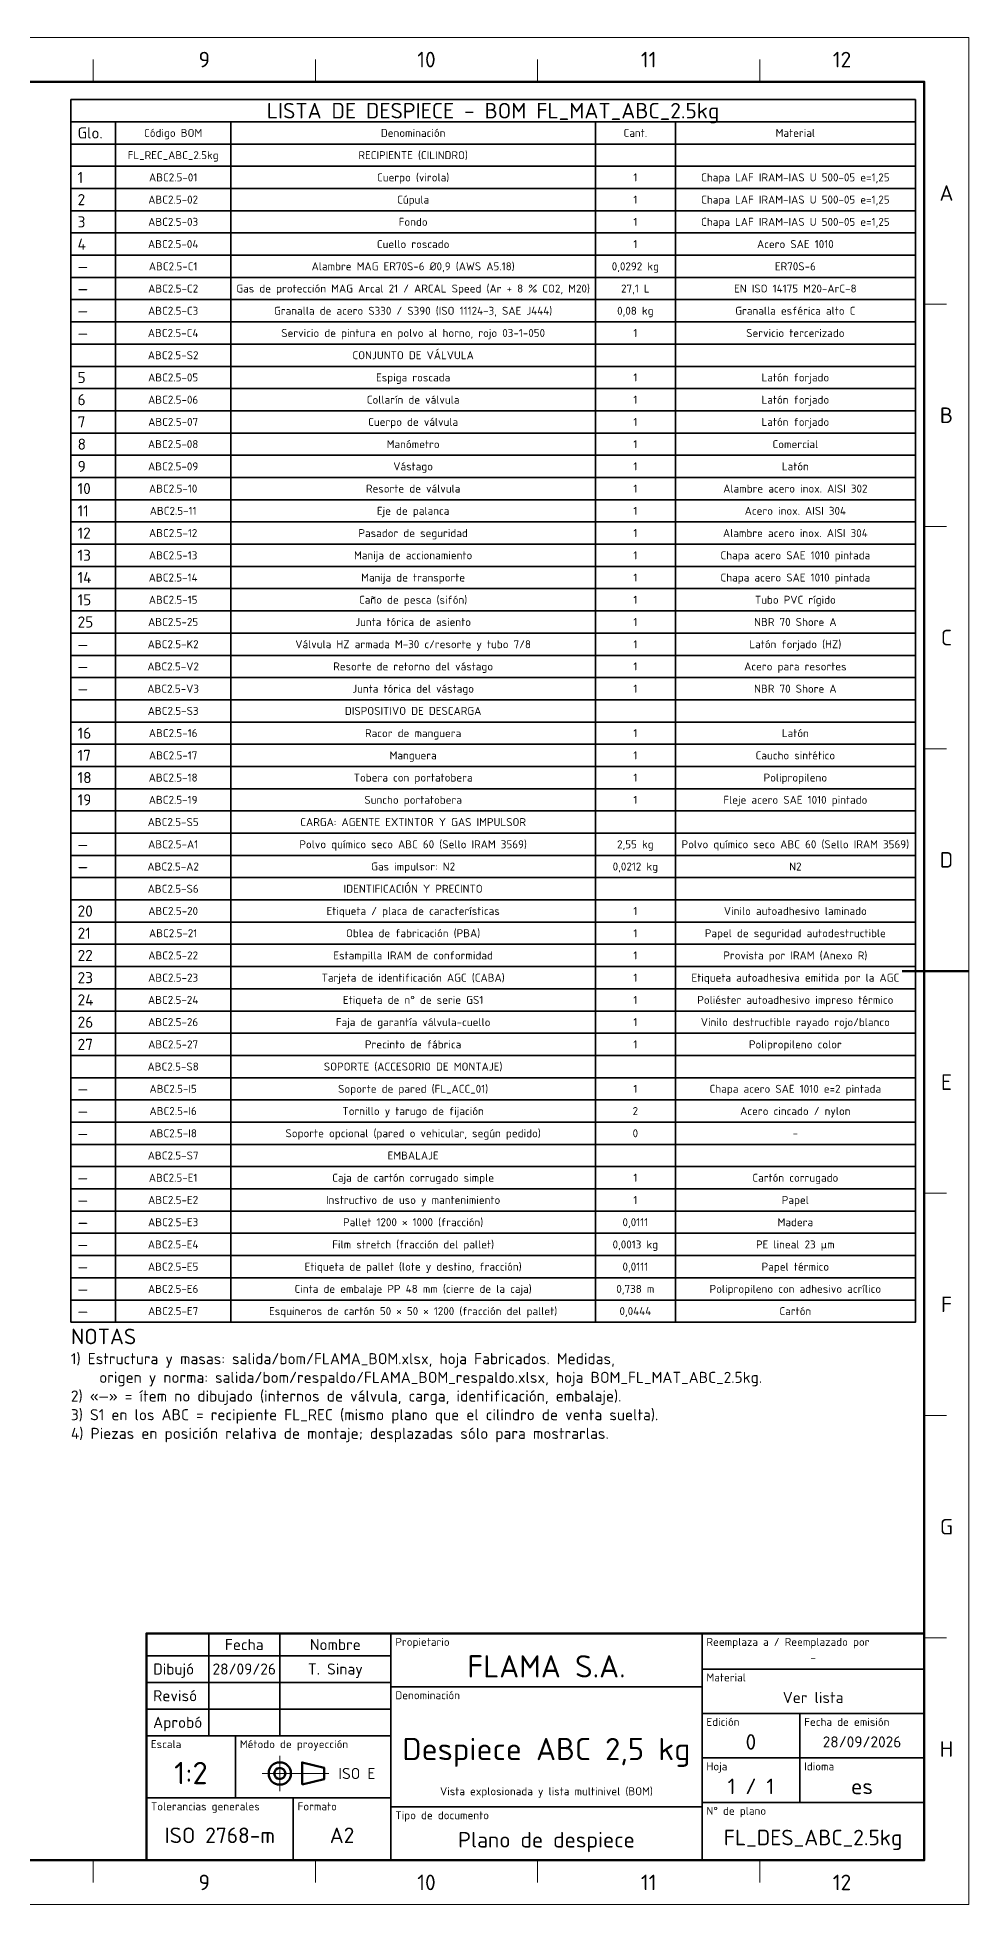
# Model space of a CAD drawing. Header units: millimetres. Extents: x 0 to 594, y 0 to 420.
# Drawn here: x 384.4 to 594, y 0 to 420 of the extents above; entities that cross this region are included whole.
import ezdxf
from ezdxf.enums import TextEntityAlignment as Align

# ---------------------------------------------------------------- set-up
doc = ezdxf.new("R2010")
doc.units = ezdxf.units.MM
doc.linetypes.add('IRAM-F-TRAZO-PUNTO', pattern=[20, 15, -2, 1, -2])
for name, color, linetype, lineweight in [('01-VISIBLE', 7, 'CONTINUOUS', 70), ('03-EJE', 1, 'IRAM-F-TRAZO-PUNTO', 18), ('06-TEXTO', 7, 'CONTINUOUS', 25), ('07-RECUADRO', 7, 'CONTINUOUS', 70), ('08-FINA', 5, 'CONTINUOUS', 18), ('10-ROTULO', 7, 'CONTINUOUS', 35), ('11-TEXTO-ROTULO', 7, 'CONTINUOUS', 25)]:
    doc.layers.add(name, color=color, linetype=linetype, lineweight=lineweight)
doc.styles.add('ISO3098', font='isocpeur.ttf')

msp = doc.modelspace()

# ---------------------------------------------------------------- linework, layer by layer
at = {"layer": '01-VISIBLE'}
msp.add_lwpolyline([(444, 27), (449, 28.25), (449, 30.75), (444, 32)], close=True, dxfattribs=at)
for radius in [2.5, 1.25]:
    msp.add_circle((439, 29.5), radius, dxfattribs=at)
at = {"layer": '03-EJE'}
for p, q in [((435, 29.5), (450.5, 29.5)), ((439, 25.5), (439, 33.5))]:
    msp.add_line(p, q, dxfattribs=at)
at = {"layer": '07-RECUADRO'}
msp.add_line((594, 210), (579, 210), dxfattribs=at)
for points in [[(25, 10), (584, 10), (584, 410), (25, 410)], [(409, 10), (584, 10), (584, 61), (409, 61)]]:
    msp.add_lwpolyline(points, close=True, dxfattribs=at)
at = {"layer": '08-FINA'}
for p, q in [((397, 410), (397, 415)), ((447, 410), (447, 415)), ((497, 410), (497, 415)), ((547, 410), (547, 415)), ((584, 360), (589, 360)), ((584, 310), (589, 310)), ((584, 260), (589, 260)), ((584, 160), (589, 160)), ((584, 110), (589, 110)), ((584, 60), (589, 60)), ((397, 10), (397, 5)), ((447, 10), (447, 5)), ((497, 10), (497, 5)), ((547, 10), (547, 5))]:
    msp.add_line(p, q, dxfattribs=at)
msp.add_lwpolyline([(0, 0), (594, 0), (594, 420), (0, 420)], close=True, dxfattribs=at)
at = {"layer": '10-ROTULO'}
for points in [[(392, 401), (582, 401), (582, 406), (392, 406)], [(392, 396), (402, 396), (402, 401), (392, 401)], [(402, 396), (428, 396), (428, 401), (402, 401)], [(428, 396), (510, 396), (510, 401), (428, 401)], [(510, 396), (528, 396), (528, 401), (510, 401)], [(528, 396), (582, 396), (582, 401), (528, 401)], [(392, 391), (402, 391), (402, 396), (392, 396)], [(402, 391), (428, 391), (428, 396), (402, 396)], [(428, 391), (510, 391), (510, 396), (428, 396)], [(510, 391), (528, 391), (528, 396), (510, 396)], [(528, 391), (582, 391), (582, 396), (528, 396)], [(392, 386), (402, 386), (402, 391), (392, 391)], [(402, 386), (428, 386), (428, 391), (402, 391)], [(428, 386), (510, 386), (510, 391), (428, 391)], [(510, 386), (528, 386), (528, 391), (510, 391)], [(528, 386), (582, 386), (582, 391), (528, 391)], [(392, 381), (402, 381), (402, 386), (392, 386)], [(402, 381), (428, 381), (428, 386), (402, 386)], [(428, 381), (510, 381), (510, 386), (428, 386)], [(510, 381), (528, 381), (528, 386), (510, 386)], [(528, 381), (582, 381), (582, 386), (528, 386)], [(392, 376), (402, 376), (402, 381), (392, 381)], [(402, 376), (428, 376), (428, 381), (402, 381)], [(428, 376), (510, 376), (510, 381), (428, 381)], [(510, 376), (528, 376), (528, 381), (510, 381)], [(528, 376), (582, 376), (582, 381), (528, 381)], [(392, 371), (402, 371), (402, 376), (392, 376)], [(402, 371), (428, 371), (428, 376), (402, 376)], [(428, 371), (510, 371), (510, 376), (428, 376)], [(510, 371), (528, 371), (528, 376), (510, 376)], [(528, 371), (582, 371), (582, 376), (528, 376)], [(392, 366), (402, 366), (402, 371), (392, 371)], [(402, 366), (428, 366), (428, 371), (402, 371)], [(428, 366), (510, 366), (510, 371), (428, 371)], [(510, 366), (528, 366), (528, 371), (510, 371)], [(528, 366), (582, 366), (582, 371), (528, 371)], [(392, 361), (402, 361), (402, 366), (392, 366)], [(402, 361), (428, 361), (428, 366), (402, 366)], [(428, 361), (510, 361), (510, 366), (428, 366)], [(510, 361), (528, 361), (528, 366), (510, 366)], [(528, 361), (582, 361), (582, 366), (528, 366)], [(392, 356), (402, 356), (402, 361), (392, 361)], [(402, 356), (428, 356), (428, 361), (402, 361)], [(428, 356), (510, 356), (510, 361), (428, 361)], [(510, 356), (528, 356), (528, 361), (510, 361)], [(528, 356), (582, 356), (582, 361), (528, 361)], [(392, 351), (402, 351), (402, 356), (392, 356)], [(402, 351), (428, 351), (428, 356), (402, 356)], [(428, 351), (510, 351), (510, 356), (428, 356)], [(510, 351), (528, 351), (528, 356), (510, 356)], [(528, 351), (582, 351), (582, 356), (528, 356)], [(392, 346), (402, 346), (402, 351), (392, 351)], [(402, 346), (428, 346), (428, 351), (402, 351)], [(428, 346), (510, 346), (510, 351), (428, 351)], [(510, 346), (528, 346), (528, 351), (510, 351)], [(528, 346), (582, 346), (582, 351), (528, 351)], [(392, 341), (402, 341), (402, 346), (392, 346)], [(402, 341), (428, 341), (428, 346), (402, 346)], [(428, 341), (510, 341), (510, 346), (428, 346)], [(510, 341), (528, 341), (528, 346), (510, 346)], [(528, 341), (582, 341), (582, 346), (528, 346)], [(392, 336), (402, 336), (402, 341), (392, 341)], [(402, 336), (428, 336), (428, 341), (402, 341)], [(428, 336), (510, 336), (510, 341), (428, 341)], [(510, 336), (528, 336), (528, 341), (510, 341)], [(528, 336), (582, 336), (582, 341), (528, 341)], [(392, 331), (402, 331), (402, 336), (392, 336)], [(402, 331), (428, 331), (428, 336), (402, 336)], [(428, 331), (510, 331), (510, 336), (428, 336)], [(510, 331), (528, 331), (528, 336), (510, 336)], [(528, 331), (582, 331), (582, 336), (528, 336)], [(392, 326), (402, 326), (402, 331), (392, 331)], [(402, 326), (428, 326), (428, 331), (402, 331)], [(428, 326), (510, 326), (510, 331), (428, 331)], [(510, 326), (528, 326), (528, 331), (510, 331)], [(528, 326), (582, 326), (582, 331), (528, 331)], [(392, 321), (402, 321), (402, 326), (392, 326)], [(402, 321), (428, 321), (428, 326), (402, 326)], [(428, 321), (510, 321), (510, 326), (428, 326)], [(510, 321), (528, 321), (528, 326), (510, 326)], [(528, 321), (582, 321), (582, 326), (528, 326)], [(392, 316), (402, 316), (402, 321), (392, 321)], [(402, 316), (428, 316), (428, 321), (402, 321)], [(428, 316), (510, 316), (510, 321), (428, 321)], [(510, 316), (528, 316), (528, 321), (510, 321)], [(528, 316), (582, 316), (582, 321), (528, 321)], [(392, 311), (402, 311), (402, 316), (392, 316)], [(402, 311), (428, 311), (428, 316), (402, 316)], [(428, 311), (510, 311), (510, 316), (428, 316)], [(510, 311), (528, 311), (528, 316), (510, 316)], [(528, 311), (582, 311), (582, 316), (528, 316)], [(392, 306), (402, 306), (402, 311), (392, 311)], [(402, 306), (428, 306), (428, 311), (402, 311)], [(428, 306), (510, 306), (510, 311), (428, 311)], [(510, 306), (528, 306), (528, 311), (510, 311)], [(528, 306), (582, 306), (582, 311), (528, 311)], [(392, 301), (402, 301), (402, 306), (392, 306)], [(402, 301), (428, 301), (428, 306), (402, 306)], [(428, 301), (510, 301), (510, 306), (428, 306)], [(510, 301), (528, 301), (528, 306), (510, 306)], [(528, 301), (582, 301), (582, 306), (528, 306)], [(392, 296), (402, 296), (402, 301), (392, 301)], [(402, 296), (428, 296), (428, 301), (402, 301)], [(428, 296), (510, 296), (510, 301), (428, 301)], [(510, 296), (528, 296), (528, 301), (510, 301)], [(528, 296), (582, 296), (582, 301), (528, 301)], [(392, 291), (402, 291), (402, 296), (392, 296)], [(402, 291), (428, 291), (428, 296), (402, 296)], [(428, 291), (510, 291), (510, 296), (428, 296)], [(510, 291), (528, 291), (528, 296), (510, 296)], [(528, 291), (582, 291), (582, 296), (528, 296)], [(392, 286), (402, 286), (402, 291), (392, 291)], [(402, 286), (428, 286), (428, 291), (402, 291)], [(428, 286), (510, 286), (510, 291), (428, 291)], [(510, 286), (528, 286), (528, 291), (510, 291)], [(528, 286), (582, 286), (582, 291), (528, 291)], [(392, 281), (402, 281), (402, 286), (392, 286)], [(402, 281), (428, 281), (428, 286), (402, 286)], [(428, 281), (510, 281), (510, 286), (428, 286)], [(510, 281), (528, 281), (528, 286), (510, 286)], [(528, 281), (582, 281), (582, 286), (528, 286)], [(392, 276), (402, 276), (402, 281), (392, 281)], [(402, 276), (428, 276), (428, 281), (402, 281)], [(428, 276), (510, 276), (510, 281), (428, 281)], [(510, 276), (528, 276), (528, 281), (510, 281)], [(528, 276), (582, 276), (582, 281), (528, 281)], [(392, 271), (402, 271), (402, 276), (392, 276)], [(402, 271), (428, 271), (428, 276), (402, 276)], [(428, 271), (510, 271), (510, 276), (428, 276)], [(510, 271), (528, 271), (528, 276), (510, 276)], [(528, 271), (582, 271), (582, 276), (528, 276)], [(392, 266), (402, 266), (402, 271), (392, 271)], [(402, 266), (428, 266), (428, 271), (402, 271)], [(428, 266), (510, 266), (510, 271), (428, 271)], [(510, 266), (528, 266), (528, 271), (510, 271)], [(528, 266), (582, 266), (582, 271), (528, 271)], [(392, 261), (402, 261), (402, 266), (392, 266)], [(402, 261), (428, 261), (428, 266), (402, 266)], [(428, 261), (510, 261), (510, 266), (428, 266)], [(510, 261), (528, 261), (528, 266), (510, 266)], [(528, 261), (582, 261), (582, 266), (528, 266)], [(392, 256), (402, 256), (402, 261), (392, 261)], [(402, 256), (428, 256), (428, 261), (402, 261)], [(428, 256), (510, 256), (510, 261), (428, 261)], [(510, 256), (528, 256), (528, 261), (510, 261)], [(528, 256), (582, 256), (582, 261), (528, 261)], [(392, 251), (402, 251), (402, 256), (392, 256)], [(402, 251), (428, 251), (428, 256), (402, 256)], [(428, 251), (510, 251), (510, 256), (428, 256)], [(510, 251), (528, 251), (528, 256), (510, 256)], [(528, 251), (582, 251), (582, 256), (528, 256)], [(392, 246), (402, 246), (402, 251), (392, 251)], [(402, 246), (428, 246), (428, 251), (402, 251)], [(428, 246), (510, 246), (510, 251), (428, 251)], [(510, 246), (528, 246), (528, 251), (510, 251)], [(528, 246), (582, 246), (582, 251), (528, 251)], [(392, 241), (402, 241), (402, 246), (392, 246)], [(402, 241), (428, 241), (428, 246), (402, 246)], [(428, 241), (510, 241), (510, 246), (428, 246)], [(510, 241), (528, 241), (528, 246), (510, 246)], [(528, 241), (582, 241), (582, 246), (528, 246)], [(392, 236), (402, 236), (402, 241), (392, 241)], [(402, 236), (428, 236), (428, 241), (402, 241)], [(428, 236), (510, 236), (510, 241), (428, 241)], [(510, 236), (528, 236), (528, 241), (510, 241)], [(528, 236), (582, 236), (582, 241), (528, 241)], [(392, 231), (402, 231), (402, 236), (392, 236)], [(402, 231), (428, 231), (428, 236), (402, 236)], [(428, 231), (510, 231), (510, 236), (428, 236)], [(510, 231), (528, 231), (528, 236), (510, 236)], [(528, 231), (582, 231), (582, 236), (528, 236)], [(392, 226), (402, 226), (402, 231), (392, 231)], [(402, 226), (428, 226), (428, 231), (402, 231)], [(428, 226), (510, 226), (510, 231), (428, 231)], [(510, 226), (528, 226), (528, 231), (510, 231)], [(528, 226), (582, 226), (582, 231), (528, 231)], [(392, 221), (402, 221), (402, 226), (392, 226)], [(402, 221), (428, 221), (428, 226), (402, 226)], [(428, 221), (510, 221), (510, 226), (428, 226)], [(510, 221), (528, 221), (528, 226), (510, 226)], [(528, 221), (582, 221), (582, 226), (528, 226)], [(392, 216), (402, 216), (402, 221), (392, 221)], [(402, 216), (428, 216), (428, 221), (402, 221)], [(428, 216), (510, 216), (510, 221), (428, 221)], [(510, 216), (528, 216), (528, 221), (510, 221)], [(528, 216), (582, 216), (582, 221), (528, 221)], [(392, 211), (402, 211), (402, 216), (392, 216)], [(402, 211), (428, 211), (428, 216), (402, 216)], [(428, 211), (510, 211), (510, 216), (428, 216)], [(510, 211), (528, 211), (528, 216), (510, 216)], [(528, 211), (582, 211), (582, 216), (528, 216)], [(392, 206), (402, 206), (402, 211), (392, 211)], [(402, 206), (428, 206), (428, 211), (402, 211)], [(428, 206), (510, 206), (510, 211), (428, 211)], [(510, 206), (528, 206), (528, 211), (510, 211)], [(528, 206), (582, 206), (582, 211), (528, 211)], [(392, 201), (402, 201), (402, 206), (392, 206)], [(402, 201), (428, 201), (428, 206), (402, 206)], [(428, 201), (510, 201), (510, 206), (428, 206)], [(510, 201), (528, 201), (528, 206), (510, 206)], [(528, 201), (582, 201), (582, 206), (528, 206)], [(392, 196), (402, 196), (402, 201), (392, 201)], [(402, 196), (428, 196), (428, 201), (402, 201)], [(428, 196), (510, 196), (510, 201), (428, 201)], [(510, 196), (528, 196), (528, 201), (510, 201)], [(528, 196), (582, 196), (582, 201), (528, 201)], [(392, 191), (402, 191), (402, 196), (392, 196)], [(402, 191), (428, 191), (428, 196), (402, 196)], [(428, 191), (510, 191), (510, 196), (428, 196)], [(510, 191), (528, 191), (528, 196), (510, 196)], [(528, 191), (582, 191), (582, 196), (528, 196)], [(392, 186), (402, 186), (402, 191), (392, 191)], [(402, 186), (428, 186), (428, 191), (402, 191)], [(428, 186), (510, 186), (510, 191), (428, 191)], [(510, 186), (528, 186), (528, 191), (510, 191)], [(528, 186), (582, 186), (582, 191), (528, 191)], [(392, 181), (402, 181), (402, 186), (392, 186)], [(402, 181), (428, 181), (428, 186), (402, 186)], [(428, 181), (510, 181), (510, 186), (428, 186)], [(510, 181), (528, 181), (528, 186), (510, 186)], [(528, 181), (582, 181), (582, 186), (528, 186)], [(392, 176), (402, 176), (402, 181), (392, 181)], [(402, 176), (428, 176), (428, 181), (402, 181)], [(428, 176), (510, 176), (510, 181), (428, 181)], [(510, 176), (528, 176), (528, 181), (510, 181)], [(528, 176), (582, 176), (582, 181), (528, 181)], [(392, 171), (402, 171), (402, 176), (392, 176)], [(402, 171), (428, 171), (428, 176), (402, 176)], [(428, 171), (510, 171), (510, 176), (428, 176)], [(510, 171), (528, 171), (528, 176), (510, 176)], [(528, 171), (582, 171), (582, 176), (528, 176)], [(392, 166), (402, 166), (402, 171), (392, 171)], [(402, 166), (428, 166), (428, 171), (402, 171)], [(428, 166), (510, 166), (510, 171), (428, 171)], [(510, 166), (528, 166), (528, 171), (510, 171)], [(528, 166), (582, 166), (582, 171), (528, 171)], [(392, 161), (402, 161), (402, 166), (392, 166)], [(402, 161), (428, 161), (428, 166), (402, 166)], [(428, 161), (510, 161), (510, 166), (428, 166)], [(510, 161), (528, 161), (528, 166), (510, 166)], [(528, 161), (582, 161), (582, 166), (528, 166)], [(392, 156), (402, 156), (402, 161), (392, 161)], [(402, 156), (428, 156), (428, 161), (402, 161)], [(428, 156), (510, 156), (510, 161), (428, 161)], [(510, 156), (528, 156), (528, 161), (510, 161)], [(528, 156), (582, 156), (582, 161), (528, 161)], [(392, 151), (402, 151), (402, 156), (392, 156)], [(402, 151), (428, 151), (428, 156), (402, 156)], [(428, 151), (510, 151), (510, 156), (428, 156)], [(510, 151), (528, 151), (528, 156), (510, 156)], [(528, 151), (582, 151), (582, 156), (528, 156)], [(392, 146), (402, 146), (402, 151), (392, 151)], [(402, 146), (428, 146), (428, 151), (402, 151)], [(428, 146), (510, 146), (510, 151), (428, 151)], [(510, 146), (528, 146), (528, 151), (510, 151)], [(528, 146), (582, 146), (582, 151), (528, 151)], [(392, 141), (402, 141), (402, 146), (392, 146)], [(402, 141), (428, 141), (428, 146), (402, 146)], [(428, 141), (510, 141), (510, 146), (428, 146)], [(510, 141), (528, 141), (528, 146), (510, 146)], [(528, 141), (582, 141), (582, 146), (528, 146)], [(392, 136), (402, 136), (402, 141), (392, 141)], [(402, 136), (428, 136), (428, 141), (402, 141)], [(428, 136), (510, 136), (510, 141), (428, 141)], [(510, 136), (528, 136), (528, 141), (510, 141)], [(528, 136), (582, 136), (582, 141), (528, 141)], [(392, 131), (402, 131), (402, 136), (392, 136)], [(402, 131), (428, 131), (428, 136), (402, 136)], [(428, 131), (510, 131), (510, 136), (428, 136)], [(510, 131), (528, 131), (528, 136), (510, 136)], [(528, 131), (582, 131), (582, 136), (528, 136)], [(409, 56), (423, 56), (423, 61), (409, 61)], [(423, 56), (439, 56), (439, 61), (423, 61)], [(439, 56), (464, 56), (464, 61), (439, 61)], [(464, 49), (534, 49), (534, 61), (464, 61)], [(534, 53), (584, 53), (584, 61), (534, 61)], [(409, 50), (423, 50), (423, 56), (409, 56)], [(423, 50), (439, 50), (439, 56), (423, 56)], [(439, 50), (464, 50), (464, 56), (439, 56)], [(534, 43), (584, 43), (584, 53), (534, 53)], [(409, 44), (423, 44), (423, 50), (409, 50)], [(423, 44), (439, 44), (439, 50), (423, 50)], [(439, 44), (464, 44), (464, 50), (439, 50)], [(464, 22), (534, 22), (534, 49), (464, 49)], [(409, 38), (423, 38), (423, 44), (409, 44)], [(423, 38), (439, 38), (439, 44), (423, 44)], [(439, 38), (464, 38), (464, 44), (439, 44)], [(534, 33), (556, 33), (556, 43), (534, 43)], [(556, 33), (584, 33), (584, 43), (556, 43)], [(409, 24), (429, 24), (429, 38), (409, 38)], [(429, 24), (464, 24), (464, 38), (429, 38)], [(534, 23), (556, 23), (556, 33), (534, 33)], [(556, 23), (584, 23), (584, 33), (556, 33)], [(409, 10), (442, 10), (442, 24), (409, 24)], [(442, 10), (464, 10), (464, 24), (442, 24)], [(464, 10), (534, 10), (534, 22), (464, 22)], [(534, 10), (584, 10), (584, 23), (534, 23)]]:
    msp.add_lwpolyline(points, close=True, dxfattribs=at)

# ---------------------------------------------------------------- texts
at = {"layer": '06-TEXTO', "style": 'ISO3098'}
for s, height, p in [('9', 3.5, (422, 415)), ('10', 3.5, (472, 415)), ('11', 3.5, (522, 415)), ('12', 3.5, (565.5, 415)), ('LISTA DE DESPIECE - BOM FL_MAT_ABC_2.5kg', 3.5, (487, 403.5)), ('Código BOM', 1.8, (415, 398.5)), ('Denominación', 1.8, (469, 398.5)), ('Cant.', 1.8, (519, 398.5)), ('Material', 1.8, (555, 398.5)), ('FL_REC_ABC_2.5kg', 1.8, (415, 393.5)), ('RECIPIENTE (CILINDRO)', 1.8, (469, 393.5)), ('ABC2.5-01', 1.8, (415, 388.5)), ('Cuerpo (virola)', 1.8, (469, 388.5)), ('1', 1.8, (519, 388.5)), ('Chapa LAF IRAM-IAS U 500-05 e=1,25', 1.8, (555, 388.5)), ('A', 3.5, (589, 385)), ('ABC2.5-02', 1.8, (415, 383.5)), ('Cúpula', 1.8, (469, 383.5)), ('1', 1.8, (519, 383.5)), ('Chapa LAF IRAM-IAS U 500-05 e=1,25', 1.8, (555, 383.5)), ('ABC2.5-03', 1.8, (415, 378.5)), ('Fondo', 1.8, (469, 378.5)), ('1', 1.8, (519, 378.5)), ('Chapa LAF IRAM-IAS U 500-05 e=1,25', 1.8, (555, 378.5)), ('ABC2.5-04', 1.8, (415, 373.5)), ('Cuello roscado', 1.8, (469, 373.5)), ('1', 1.8, (519, 373.5)), ('Acero SAE 1010', 1.8, (555, 373.5)), ('ABC2.5-C1', 1.8, (415, 368.5)), ('Alambre MAG ER70S-6 Ø0,9 (AWS A5.18)', 1.8, (469, 368.5)), ('0,0292 kg', 1.8, (519, 368.5)), ('ER70S-6', 1.8, (555, 368.5)), ('ABC2.5-C2', 1.8, (415, 363.5)), ('Gas de protección MAG Arcal 21 / ARCAL Speed (Ar + 8 % CO2, M20)', 1.8, (469, 363.5)), ('27,1 L', 1.8, (519, 363.5)), ('EN ISO 14175 M20-ArC-8', 1.8, (555, 363.5)), ('ABC2.5-C3', 1.8, (415, 358.5)), ('Granalla de acero S330 / S390 (ISO 11124-3, SAE J444)', 1.8, (469, 358.5)), ('0,08 kg', 1.8, (519, 358.5)), ('Granalla esférica alto C', 1.8, (555, 358.5)), ('ABC2.5-C4', 1.8, (415, 353.5)), ('Servicio de pintura en polvo al horno, rojo 03-1-050', 1.8, (469, 353.5)), ('1', 1.8, (519, 353.5)), ('Servicio tercerizado', 1.8, (555, 353.5)), ('ABC2.5-S2', 1.8, (415, 348.5)), ('CONJUNTO DE VÁLVULA', 1.8, (469, 348.5)), ('ABC2.5-05', 1.8, (415, 343.5)), ('Espiga roscada', 1.8, (469, 343.5)), ('1', 1.8, (519, 343.5)), ('Latón forjado', 1.8, (555, 343.5)), ('ABC2.5-06', 1.8, (415, 338.5)), ('Collarín de válvula', 1.8, (469, 338.5)), ('1', 1.8, (519, 338.5)), ('Latón forjado', 1.8, (555, 338.5)), ('B', 3.5, (589, 335)), ('ABC2.5-07', 1.8, (415, 333.5)), ('Cuerpo de válvula', 1.8, (469, 333.5)), ('1', 1.8, (519, 333.5)), ('Latón forjado', 1.8, (555, 333.5)), ('ABC2.5-08', 1.8, (415, 328.5)), ('Manómetro', 1.8, (469, 328.5)), ('1', 1.8, (519, 328.5)), ('Comercial', 1.8, (555, 328.5)), ('ABC2.5-09', 1.8, (415, 323.5)), ('Vástago', 1.8, (469, 323.5)), ('1', 1.8, (519, 323.5)), ('Latón', 1.8, (555, 323.5)), ('ABC2.5-10', 1.8, (415, 318.5)), ('Resorte de válvula', 1.8, (469, 318.5)), ('1', 1.8, (519, 318.5)), ('Alambre acero inox. AISI 302', 1.8, (555, 318.5)), ('ABC2.5-11', 1.8, (415, 313.5)), ('Eje de palanca', 1.8, (469, 313.5)), ('1', 1.8, (519, 313.5)), ('Acero inox. AISI 304', 1.8, (555, 313.5)), ('ABC2.5-12', 1.8, (415, 308.5)), ('Pasador de seguridad', 1.8, (469, 308.5)), ('1', 1.8, (519, 308.5)), ('Alambre acero inox. AISI 304', 1.8, (555, 308.5)), ('ABC2.5-13', 1.8, (415, 303.5)), ('Manija de accionamiento', 1.8, (469, 303.5)), ('1', 1.8, (519, 303.5)), ('Chapa acero SAE 1010 pintada', 1.8, (555, 303.5)), ('ABC2.5-14', 1.8, (415, 298.5)), ('Manija de transporte', 1.8, (469, 298.5)), ('1', 1.8, (519, 298.5)), ('Chapa acero SAE 1010 pintada', 1.8, (555, 298.5)), ('ABC2.5-15', 1.8, (415, 293.5)), ('Caño de pesca (sifón)', 1.8, (469, 293.5)), ('1', 1.8, (519, 293.5)), ('Tubo PVC rígido', 1.8, (555, 293.5)), ('ABC2.5-25', 1.8, (415, 288.5)), ('Junta tórica de asiento', 1.8, (469, 288.5)), ('1', 1.8, (519, 288.5)), ('NBR 70 Shore A', 1.8, (555, 288.5)), ('C', 3.5, (589, 285)), ('ABC2.5-K2', 1.8, (415, 283.5)), ('Válvula HZ armada M-30 c/resorte y tubo 7/8', 1.8, (469, 283.5)), ('1', 1.8, (519, 283.5)), ('Latón forjado (HZ)', 1.8, (555, 283.5)), ('ABC2.5-V2', 1.8, (415, 278.5)), ('Resorte de retorno del vástago', 1.8, (469, 278.5)), ('1', 1.8, (519, 278.5)), ('Acero para resortes', 1.8, (555, 278.5)), ('ABC2.5-V3', 1.8, (415, 273.5)), ('Junta tórica del vástago', 1.8, (469, 273.5)), ('1', 1.8, (519, 273.5)), ('NBR 70 Shore A', 1.8, (555, 273.5)), ('ABC2.5-S3', 1.8, (415, 268.5)), ('DISPOSITIVO DE DESCARGA', 1.8, (469, 268.5)), ('ABC2.5-16', 1.8, (415, 263.5)), ('Racor de manguera', 1.8, (469, 263.5)), ('1', 1.8, (519, 263.5)), ('Latón', 1.8, (555, 263.5)), ('ABC2.5-17', 1.8, (415, 258.5)), ('Manguera', 1.8, (469, 258.5)), ('1', 1.8, (519, 258.5)), ('Caucho sintético', 1.8, (555, 258.5)), ('ABC2.5-18', 1.8, (415, 253.5)), ('Tobera con portatobera', 1.8, (469, 253.5)), ('1', 1.8, (519, 253.5)), ('Polipropileno', 1.8, (555, 253.5)), ('ABC2.5-19', 1.8, (415, 248.5)), ('Suncho portatobera', 1.8, (469, 248.5)), ('1', 1.8, (519, 248.5)), ('Fleje acero SAE 1010 pintado', 1.8, (555, 248.5)), ('ABC2.5-S5', 1.8, (415, 243.5)), ('CARGA: AGENTE EXTINTOR Y GAS IMPULSOR', 1.8, (469, 243.5)), ('ABC2.5-A1', 1.8, (415, 238.5)), ('Polvo químico seco ABC 60 (Sello IRAM 3569)', 1.8, (469, 238.5)), ('2,55 kg', 1.8, (519, 238.5)), ('Polvo químico seco ABC 60 (Sello IRAM 3569)', 1.8, (555, 238.5)), ('D', 3.5, (589, 235)), ('ABC2.5-A2', 1.8, (415, 233.5)), ('Gas impulsor: N2', 1.8, (469, 233.5)), ('0,0212 kg', 1.8, (519, 233.5)), ('N2', 1.8, (555, 233.5)), ('ABC2.5-S6', 1.8, (415, 228.5)), ('IDENTIFICACIÓN Y PRECINTO', 1.8, (469, 228.5)), ('ABC2.5-20', 1.8, (415, 223.5)), ('Etiqueta / placa de características', 1.8, (469, 223.5)), ('1', 1.8, (519, 223.5)), ('Vinilo autoadhesivo laminado', 1.8, (555, 223.5)), ('ABC2.5-21', 1.8, (415, 218.5)), ('Oblea de fabricación (PBA)', 1.8, (469, 218.5)), ('1', 1.8, (519, 218.5)), ('Papel de seguridad autodestructible', 1.8, (555, 218.5)), ('ABC2.5-22', 1.8, (415, 213.5)), ('Estampilla IRAM de conformidad', 1.8, (469, 213.5)), ('1', 1.8, (519, 213.5)), ('Provista por IRAM (Anexo R)', 1.8, (555, 213.5)), ('ABC2.5-23', 1.8, (415, 208.5)), ('Tarjeta de identificación AGC (CABA)', 1.8, (469, 208.5)), ('1', 1.8, (519, 208.5)), ('Etiqueta autoadhesiva emitida por la AGC', 1.8, (555, 208.5)), ('ABC2.5-24', 1.8, (415, 203.5)), ('Etiqueta de n° de serie GS1', 1.8, (469, 203.5)), ('1', 1.8, (519, 203.5)), ('Poliéster autoadhesivo impreso térmico', 1.8, (555, 203.5)), ('ABC2.5-26', 1.8, (415, 198.5)), ('Faja de garantía válvula-cuello', 1.8, (469, 198.5)), ('1', 1.8, (519, 198.5)), ('Vinilo destructible rayado rojo/blanco', 1.8, (555, 198.5)), ('ABC2.5-27', 1.8, (415, 193.5)), ('Precinto de fábrica', 1.8, (469, 193.5)), ('1', 1.8, (519, 193.5)), ('Polipropileno color', 1.8, (555, 193.5)), ('ABC2.5-S8', 1.8, (415, 188.5)), ('SOPORTE (ACCESORIO DE MONTAJE)', 1.8, (469, 188.5)), ('E', 3.5, (589, 185)), ('ABC2.5-I5', 1.8, (415, 183.5)), ('Soporte de pared (FL_ACC_01)', 1.8, (469, 183.5)), ('1', 1.8, (519, 183.5)), ('Chapa acero SAE 1010 e=2 pintada', 1.8, (555, 183.5)), ('ABC2.5-I6', 1.8, (415, 178.5)), ('Tornillo y tarugo de fijación', 1.8, (469, 178.5)), ('2', 1.8, (519, 178.5)), ('Acero cincado / nylon', 1.8, (555, 178.5)), ('ABC2.5-I8', 1.8, (415, 173.5)), ('Soporte opcional (pared o vehicular, según pedido)', 1.8, (469, 173.5)), ('0', 1.8, (519, 173.5)), ('-', 1.8, (555, 173.5)), ('ABC2.5-S7', 1.8, (415, 168.5)), ('EMBALAJE', 1.8, (469, 168.5)), ('ABC2.5-E1', 1.8, (415, 163.5)), ('Caja de cartón corrugado simple', 1.8, (469, 163.5)), ('1', 1.8, (519, 163.5)), ('Cartón corrugado', 1.8, (555, 163.5)), ('ABC2.5-E2', 1.8, (415, 158.5)), ('Instructivo de uso y mantenimiento', 1.8, (469, 158.5)), ('1', 1.8, (519, 158.5)), ('Papel', 1.8, (555, 158.5)), ('ABC2.5-E3', 1.8, (415, 153.5)), ('Pallet 1200 × 1000 (fracción)', 1.8, (469, 153.5)), ('0,0111', 1.8, (519, 153.5)), ('Madera', 1.8, (555, 153.5)), ('ABC2.5-E4', 1.8, (415, 148.5)), ('Film stretch (fracción del pallet)', 1.8, (469, 148.5)), ('0,0013 kg', 1.8, (519, 148.5)), ('PE lineal 23 µm', 1.8, (555, 148.5)), ('ABC2.5-E5', 1.8, (415, 143.5)), ('Etiqueta de pallet (lote y destino, fracción)', 1.8, (469, 143.5)), ('0,0111', 1.8, (519, 143.5)), ('Papel térmico', 1.8, (555, 143.5)), ('ABC2.5-E6', 1.8, (415, 138.5)), ('Cinta de embalaje PP 48 mm (cierre de la caja)', 1.8, (469, 138.5)), ('0,738 m', 1.8, (519, 138.5)), ('Polipropileno con adhesivo acrílico', 1.8, (555, 138.5)), ('ABC2.5-E7', 1.8, (415, 133.5)), ('Esquineros de cartón 50 × 50 × 1200 (fracción del pallet)', 1.8, (469, 133.5)), ('0,0444', 1.8, (519, 133.5)), ('Cartón', 1.8, (555, 133.5)), ('F', 3.5, (589, 135)), ('G', 3.5, (589, 85)), ('H', 3.5, (589, 35)), ('9', 3.5, (422, 5)), ('10', 3.5, (472, 5)), ('11', 3.5, (522, 5)), ('12', 3.5, (565.5, 5))]:
    msp.add_text(s, height=height, dxfattribs=at).set_placement(p, align=Align.MIDDLE_CENTER)
for s, p in [('Glo.', (393.5, 398.5)), ('1', (393.5, 388.5)), ('2', (393.5, 383.5)), ('3', (393.5, 378.5)), ('4', (393.5, 373.5)), ('—', (393.5, 368.5)), ('—', (393.5, 363.5)), ('—', (393.5, 358.5)), ('—', (393.5, 353.5)), ('5', (393.5, 343.5)), ('6', (393.5, 338.5)), ('7', (393.5, 333.5)), ('8', (393.5, 328.5)), ('9', (393.5, 323.5)), ('10', (393.5, 318.5)), ('11', (393.5, 313.5)), ('12', (393.5, 308.5)), ('13', (393.5, 303.5)), ('14', (393.5, 298.5)), ('15', (393.5, 293.5)), ('25', (393.5, 288.5)), ('—', (393.5, 283.5)), ('—', (393.5, 278.5)), ('—', (393.5, 273.5)), ('16', (393.5, 263.5)), ('17', (393.5, 258.5)), ('18', (393.5, 253.5)), ('19', (393.5, 248.5)), ('—', (393.5, 238.5)), ('—', (393.5, 233.5)), ('20', (393.5, 223.5)), ('21', (393.5, 218.5)), ('22', (393.5, 213.5)), ('23', (393.5, 208.5)), ('24', (393.5, 203.5)), ('26', (393.5, 198.5)), ('27', (393.5, 193.5)), ('—', (393.5, 183.5)), ('—', (393.5, 178.5)), ('—', (393.5, 173.5)), ('—', (393.5, 163.5)), ('—', (393.5, 158.5)), ('—', (393.5, 153.5)), ('—', (393.5, 148.5)), ('—', (393.5, 143.5)), ('—', (393.5, 138.5)), ('—', (393.5, 133.5))]:
    msp.add_text(s, height=2.5, dxfattribs=at).set_placement(p, align=Align.MIDDLE_LEFT)
for s, height, p in [('NOTAS', 3.5, (392, 125)), ('1) Estructura y masas: salida/bom/FLAMA_BOM.xlsx, hoja Fabricados. Medidas,', 2.5, (392, 120.8)), ('    origen y norma: salida/bom/respaldo/FLAMA_BOM_respaldo.xlsx, hoja BOM_FL_MAT_ABC_2.5kg.', 2.5, (392, 116.6)), ('2) «—» = ítem no dibujado (internos de válvula, carga, identificación, embalaje).', 2.5, (392, 112.4)), ('3) S1 en los ABC = recipiente FL_REC (mismo plano que el cilindro de venta suelta).', 2.5, (392, 108.2)), ('4) Piezas en posición relativa de montaje; desplazadas sólo para mostrarlas.', 2.5, (392, 104))]:
    msp.add_text(s, height=height, dxfattribs=at).set_placement(p, align=Align.BOTTOM_LEFT)
at = {"layer": '11-TEXTO-ROTULO', "style": 'ISO3098'}
for s, height, p in [('Fecha', 2.5, (431, 58.5)), ('Nombre', 2.5, (451.5, 58.5)), ('FLAMA S.A.', 5, (499, 53.6)), ('-', 1.8, (559, 55.6)), ('28/09/26', 2.5, (431, 53)), ('T. Sinay', 2.5, (451.5, 53)), ('Ver lista', 2.5, (559, 46.6)), ('0', 3.5, (545, 36.6)), ('28/09/2026', 2.5, (570, 36.6)), ('Despiece ABC 2,5 kg', 5, (499, 35)), ('1:2', 5, (419, 29.6)), ('Vista explosionada y lista multinivel (BOM)', 1.8, (499, 25.5)), ('1 / 1', 3.5, (545, 26.6)), ('es', 3.5, (570, 26.6)), ('ISO 2768-m', 3.5, (425.5, 15.6)), ('A2', 3.5, (453, 15.6)), ('FL_DES_ABC_2.5kg', 3.5, (559, 15.1)), ('Plano de despiece', 3.5, (499, 14.6))]:
    msp.add_text(s, height=height, dxfattribs=at).set_placement(p, align=Align.MIDDLE_CENTER)
for s, p in [('Propietario', (465, 60)), ('Reemplaza a / Reemplazado por', (535, 60)), ('Material', (535, 52)), ('Denominación', (465, 48)), ('Edición', (535, 42)), ('Fecha de emisión', (557, 42)), ('Escala', (410, 37)), ('Método de proyección', (430, 37)), ('Hoja', (535, 32)), ('Idioma', (557, 32)), ('Tolerancias generales', (410, 23)), ('Formato', (443, 23)), ('Tipo de documento', (465, 21)), ('N° de plano', (535, 22))]:
    msp.add_text(s, height=1.8, dxfattribs=at).set_placement(p, align=Align.TOP_LEFT)
for s, p in [('Dibujó', (410.5, 53)), ('Revisó', (410.5, 47)), ('Aprobó', (410.5, 41))]:
    msp.add_text(s, height=2.5, dxfattribs=at).set_placement(p, align=Align.MIDDLE_LEFT)
msp.add_text('ISO E', height=2.5, dxfattribs=at).set_placement((460.5, 29.5), align=Align.MIDDLE_RIGHT)

doc.saveas('drawing.dxf')
